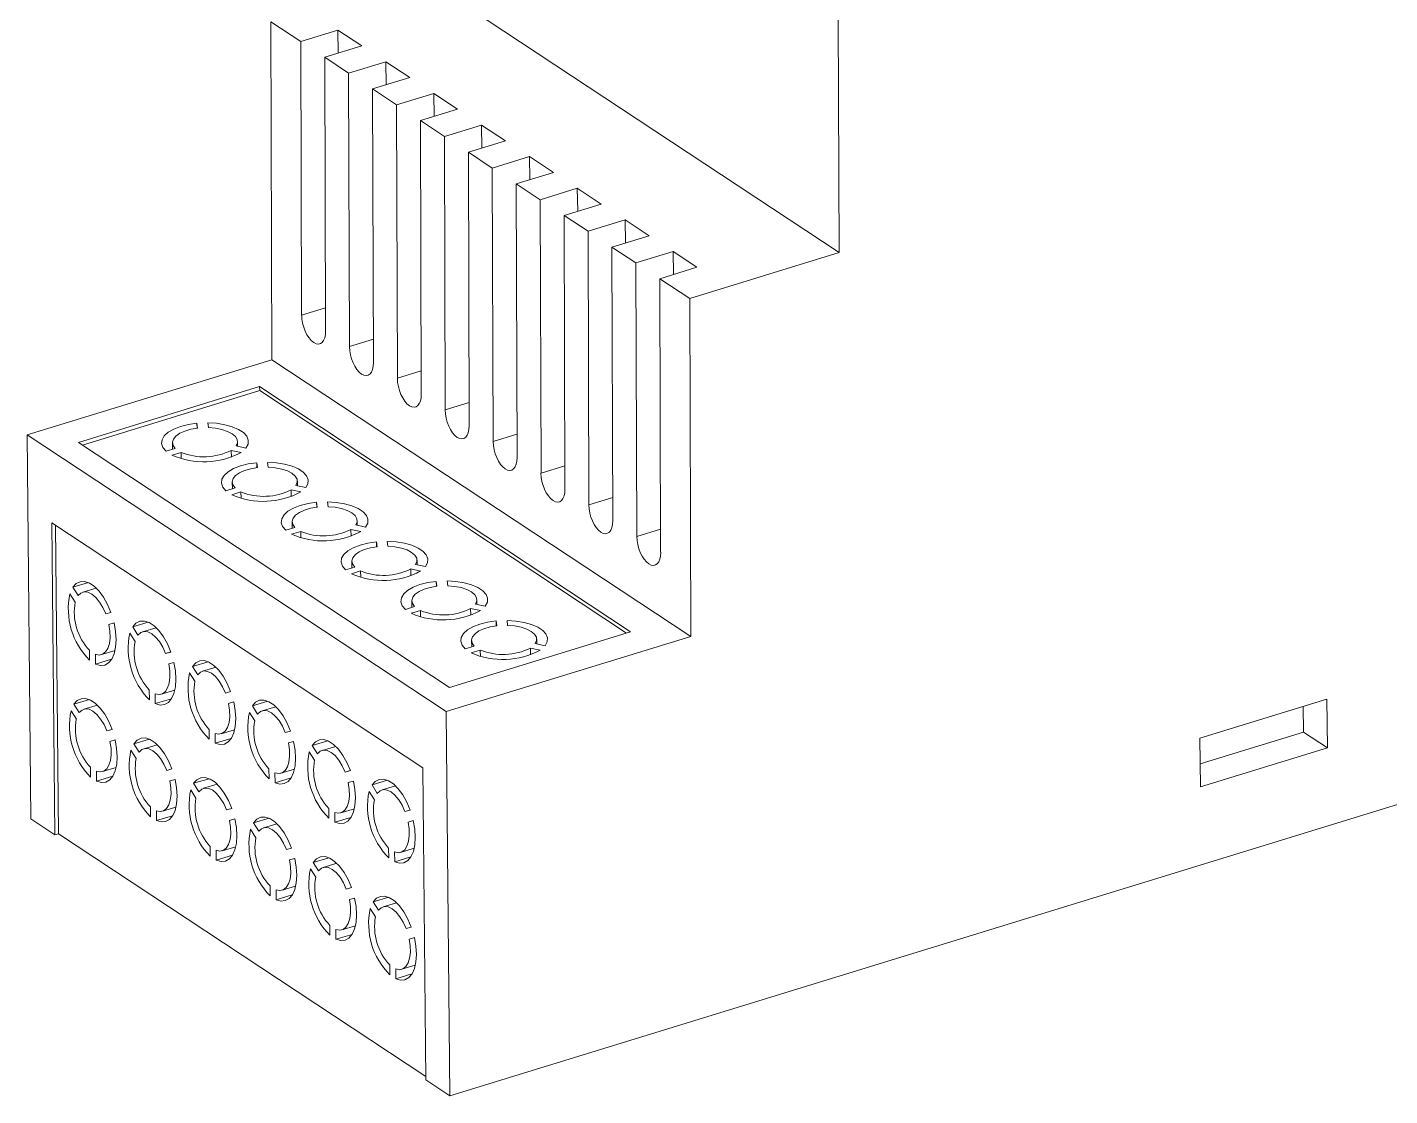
# Model space of a CAD drawing. Header units: inches. Extents: x 2944 to 3646, y 1129 to 1377.
# Drawn here: x 3174.22 to 3205.58, y 1186.85 to 1211.45 of the extents above; entities that cross this region are included whole.
import ezdxf

# ---------------------------------------------------------------- set-up
doc = ezdxf.new("R2010")
doc.units = ezdxf.units.IN
doc.header["$LTSCALE"] = 15

msp = doc.modelspace()

# ---------------------------------------------------------------- linework, layer by layer
at = {"color": 7, "linetype": 'Continuous', "lineweight": 15}
for p, q in [((3192.91, 1206.259), (3183.269, 1212.629)), ((3179.827, 1211.572), (3179.851, 1203.794)), ((3180.515, 1211.117), (3179.827, 1211.572)), ((3192.91, 1206.259), (3192.883, 1211.651)), ((3180.515, 1211.117), (3181.371, 1211.379)), ((3181.371, 1211.379), (3181.922, 1211.015)), ((3181.379, 1210.849), (3181.371, 1211.379)), ((3180.535, 1204.822), (3180.515, 1211.117)), ((3181.922, 1211.015), (3181.066, 1210.753)), ((3181.066, 1210.753), (3181.086, 1204.458)), ((3181.617, 1210.389), (3181.066, 1210.753)), ((3181.617, 1210.389), (3182.472, 1210.651)), ((3182.472, 1210.651), (3183.023, 1210.287)), ((3182.481, 1210.121), (3182.472, 1210.651)), ((3181.637, 1204.095), (3181.617, 1210.389)), ((3183.023, 1210.287), (3182.168, 1210.025)), ((3182.168, 1210.025), (3182.188, 1203.731)), ((3182.719, 1209.661), (3182.168, 1210.025)), ((3182.719, 1209.661), (3183.574, 1209.923)), ((3182.739, 1203.367), (3182.719, 1209.661)), ((3183.574, 1209.923), (3184.125, 1209.559)), ((3183.583, 1209.393), (3183.574, 1209.923)), ((3184.125, 1209.559), (3183.27, 1209.297)), ((3183.27, 1209.297), (3183.29, 1203.003)), ((3183.821, 1208.933), (3183.27, 1209.297)), ((3183.821, 1208.933), (3184.676, 1209.195)), ((3184.676, 1209.195), (3185.227, 1208.831)), ((3184.685, 1208.665), (3184.676, 1209.195)), ((3183.841, 1202.639), (3183.821, 1208.933)), ((3185.227, 1208.831), (3184.372, 1208.569)), ((3184.372, 1208.569), (3184.392, 1202.275)), ((3184.923, 1208.205), (3184.372, 1208.569)), ((3184.923, 1208.205), (3185.778, 1208.467)), ((3185.778, 1208.467), (3186.329, 1208.103)), ((3185.787, 1207.937), (3185.778, 1208.467)), ((3184.943, 1201.911), (3184.923, 1208.205)), ((3186.329, 1208.103), (3185.474, 1207.841)), ((3185.474, 1207.841), (3185.494, 1201.547)), ((3186.025, 1207.477), (3185.474, 1207.841)), ((3186.025, 1207.477), (3186.88, 1207.739)), ((3186.045, 1201.183), (3186.025, 1207.477)), ((3186.88, 1207.739), (3187.431, 1207.375)), ((3186.889, 1207.209), (3186.88, 1207.739)), ((3187.431, 1207.375), (3186.576, 1207.113)), ((3186.576, 1207.113), (3186.596, 1200.819)), ((3187.127, 1206.749), (3186.576, 1207.113)), ((3187.127, 1206.749), (3187.982, 1207.012)), ((3187.982, 1207.012), (3188.533, 1206.648)), ((3187.991, 1206.481), (3187.982, 1207.012)), ((3187.146, 1200.455), (3187.127, 1206.749)), ((3188.533, 1206.648), (3187.678, 1206.385)), ((3187.678, 1206.385), (3187.697, 1200.091)), ((3188.229, 1206.021), (3187.678, 1206.385)), ((3188.229, 1206.021), (3189.084, 1206.284)), ((3189.084, 1206.284), (3189.635, 1205.92)), ((3189.093, 1205.753), (3189.084, 1206.284)), ((3189.468, 1205.202), (3192.91, 1206.259)), ((3188.248, 1199.727), (3188.229, 1206.021)), ((3189.635, 1205.92), (3188.779, 1205.657)), ((3188.779, 1205.657), (3188.799, 1199.363)), ((3189.468, 1205.202), (3188.779, 1205.657)), ((3189.493, 1197.424), (3189.468, 1205.202)), ((3179.851, 1203.794), (3174.219, 1202.064)), ((3189.493, 1197.424), (3179.851, 1203.794)), ((3179.568, 1203.174), (3175.396, 1201.892)), ((3179.569, 1203.084), (3175.489, 1201.831)), ((3188.107, 1197.532), (3179.568, 1203.174)), ((3179.569, 1203.084), (3179.568, 1203.174)), ((3188.016, 1197.504), (3179.569, 1203.084)), ((3178.14, 1202.22), (3178.125, 1202.332)), ((3178.127, 1202.219), (3178.125, 1202.332)), ((3178.375, 1202.342), (3178.39, 1202.23)), ((3174.219, 1202.064), (3174.303, 1193.224)), ((3183.86, 1195.694), (3174.219, 1202.064)), ((3175.396, 1201.892), (3183.935, 1196.25)), ((3177.56, 1201.885), (3177.562, 1201.734)), ((3179.061, 1201.802), (3179.059, 1201.91)), ((3177.624, 1201.753), (3177.413, 1201.688)), ((3177.551, 1201.597), (3177.761, 1201.662)), ((3177.764, 1201.517), (3177.761, 1201.662)), ((3179.141, 1201.661), (3178.915, 1201.708)), ((3178.918, 1201.552), (3178.915, 1201.708)), ((3179.027, 1201.809), (3179.253, 1201.762)), ((3179.518, 1201.31), (3179.503, 1201.422)), ((3179.505, 1201.309), (3179.503, 1201.422)), ((3179.752, 1201.432), (3179.767, 1201.32)), ((3178.937, 1200.975), (3178.94, 1200.824)), ((3180.404, 1200.899), (3180.63, 1200.852)), ((3180.439, 1200.892), (3180.437, 1201)), ((3179.001, 1200.843), (3178.79, 1200.779)), ((3178.928, 1200.688), (3179.139, 1200.752)), ((3179.141, 1200.607), (3179.139, 1200.752)), ((3180.518, 1200.751), (3180.292, 1200.798)), ((3180.295, 1200.642), (3180.292, 1200.798)), ((3180.895, 1200.4), (3180.88, 1200.512)), ((3180.882, 1200.399), (3180.88, 1200.512)), ((3181.13, 1200.522), (3181.145, 1200.41)), ((3174.786, 1200.039), (3183.325, 1194.398)), ((3174.854, 1192.86), (3174.786, 1200.039)), ((3174.937, 1192.886), (3174.87, 1199.984)), ((3180.378, 1199.933), (3180.168, 1199.869)), ((3180.314, 1200.065), (3180.317, 1199.914)), ((3181.782, 1199.99), (3182.008, 1199.942)), ((3181.816, 1199.982), (3181.814, 1200.09)), ((3180.305, 1199.778), (3180.516, 1199.842)), ((3180.519, 1199.697), (3180.516, 1199.842)), ((3181.896, 1199.841), (3181.67, 1199.889)), ((3181.672, 1199.732), (3181.67, 1199.889)), ((3182.257, 1199.602), (3182.273, 1199.49)), ((3182.259, 1199.489), (3182.257, 1199.602)), ((3182.522, 1199.5), (3182.507, 1199.612)), ((3181.545, 1198.959), (3181.756, 1199.023)), ((3181.692, 1199.155), (3181.694, 1199.004)), ((3183.385, 1199.032), (3183.159, 1199.08)), ((3183.193, 1199.072), (3183.192, 1199.18)), ((3181.893, 1198.932), (3181.683, 1198.868)), ((3181.896, 1198.787), (3181.893, 1198.932)), ((3183.047, 1198.979), (3183.273, 1198.931)), ((3183.05, 1198.822), (3183.047, 1198.979)), ((3183.635, 1198.692), (3183.65, 1198.58)), ((3183.637, 1198.579), (3183.635, 1198.692)), ((3183.899, 1198.59), (3183.884, 1198.702)), ((3175.323, 1198.215), (3175.201, 1198.408)), ((3175.627, 1198.664), (3175.268, 1198.557)), ((3175.268, 1198.557), (3175.39, 1198.364)), ((3175.809, 1198.536), (3175.498, 1198.443)), ((3221.493, 1198.389), (3183.945, 1186.855)), ((3182.922, 1198.049), (3183.133, 1198.113)), ((3183.069, 1198.245), (3183.072, 1198.095)), ((3184.425, 1198.069), (3184.65, 1198.021)), ((3184.427, 1197.912), (3184.425, 1198.069)), ((3184.762, 1198.122), (3184.536, 1198.17)), ((3184.571, 1198.162), (3184.569, 1198.27)), ((3176.146, 1197.978), (3176.027, 1197.943)), ((3176.027, 1197.943), (3176.146, 1197.977)), ((3176.217, 1197.737), (3176.098, 1197.703)), ((3177.004, 1197.754), (3176.646, 1197.647)), ((3183.271, 1198.022), (3183.06, 1197.958)), ((3183.273, 1197.877), (3183.271, 1198.022)), ((3185.012, 1197.782), (3185.027, 1197.67)), ((3185.014, 1197.669), (3185.012, 1197.782)), ((3185.277, 1197.68), (3185.262, 1197.792)), ((3176.7, 1197.305), (3176.579, 1197.498)), ((3176.646, 1197.647), (3176.767, 1197.454)), ((3177.186, 1197.626), (3176.875, 1197.533)), ((3183.86, 1195.694), (3189.493, 1197.424)), ((3183.935, 1196.25), (3188.107, 1197.532)), ((3184.3, 1197.139), (3184.51, 1197.203)), ((3184.648, 1197.112), (3184.437, 1197.048)), ((3184.446, 1197.335), (3184.449, 1197.185)), ((3184.651, 1196.967), (3184.648, 1197.112)), ((3185.802, 1197.159), (3186.028, 1197.111)), ((3185.804, 1197.002), (3185.802, 1197.159)), ((3186.14, 1197.212), (3185.914, 1197.26)), ((3185.948, 1197.252), (3185.946, 1197.36)), ((3175.652, 1196.879), (3175.65, 1197.106)), ((3175.788, 1197.015), (3175.79, 1196.788)), ((3176.162, 1196.9), (3175.79, 1196.788)), ((3175.927, 1197.006), (3176.239, 1197.099)), ((3177.523, 1197.068), (3177.404, 1197.033)), ((3177.404, 1197.033), (3177.524, 1197.067)), ((3177.594, 1196.827), (3177.475, 1196.793)), ((3178.382, 1196.844), (3178.023, 1196.737)), ((3178.078, 1196.395), (3177.956, 1196.588)), ((3178.023, 1196.737), (3178.145, 1196.544)), ((3178.564, 1196.716), (3178.252, 1196.623)), ((3177.03, 1195.97), (3177.027, 1196.196)), ((3177.305, 1196.096), (3177.616, 1196.189)), ((3175.653, 1195.972), (3175.294, 1195.864)), ((3175.294, 1195.864), (3175.416, 1195.671)), ((3177.165, 1196.105), (3177.167, 1195.879)), ((3177.539, 1195.99), (3177.167, 1195.879)), ((3178.9, 1196.159), (3178.782, 1196.123)), ((3178.782, 1196.123), (3178.901, 1196.157)), ((3178.972, 1195.917), (3178.852, 1195.883)), ((3179.759, 1195.934), (3179.401, 1195.827)), ((3204.131, 1195.981), (3201.21, 1195.083)), ((3204.149, 1194.861), (3204.131, 1195.981)), ((3175.349, 1195.523), (3175.227, 1195.716)), ((3175.835, 1195.844), (3175.523, 1195.751)), ((3179.334, 1195.678), (3179.455, 1195.485)), ((3179.522, 1195.634), (3179.401, 1195.827)), ((3179.941, 1195.806), (3179.63, 1195.713)), ((3183.945, 1186.855), (3183.86, 1195.694)), ((3203.598, 1195.225), (3203.588, 1195.814)), ((3176.171, 1195.286), (3176.053, 1195.251)), ((3176.053, 1195.251), (3176.172, 1195.284)), ((3178.407, 1195.06), (3178.405, 1195.286)), ((3178.682, 1195.186), (3178.993, 1195.279)), ((3180.278, 1195.249), (3180.159, 1195.213)), ((3180.278, 1195.247), (3180.159, 1195.213)), ((3176.243, 1195.045), (3176.123, 1195.011)), ((3177.03, 1195.062), (3176.671, 1194.955)), ((3176.671, 1194.955), (3176.793, 1194.762)), ((3177.212, 1194.934), (3176.901, 1194.841)), ((3178.542, 1195.195), (3178.545, 1194.969)), ((3178.916, 1195.08), (3178.545, 1194.969)), ((3180.23, 1194.973), (3180.349, 1195.007)), ((3181.136, 1195.024), (3180.778, 1194.917)), ((3180.9, 1194.724), (3180.778, 1194.917)), ((3201.21, 1195.083), (3201.229, 1193.964)), ((3201.22, 1194.495), (3203.598, 1195.225)), ((3203.598, 1195.225), (3204.149, 1194.861)), ((3176.726, 1194.613), (3176.604, 1194.806)), ((3180.711, 1194.768), (3180.833, 1194.575)), ((3181.319, 1194.896), (3181.007, 1194.803)), ((3201.229, 1193.964), (3204.149, 1194.861)), ((3175.678, 1194.187), (3175.676, 1194.414)), ((3175.813, 1194.323), (3175.816, 1194.096)), ((3175.953, 1194.314), (3176.264, 1194.407)), ((3177.549, 1194.376), (3177.43, 1194.341)), ((3177.43, 1194.341), (3177.549, 1194.375)), ((3179.782, 1194.376), (3179.784, 1194.15)), ((3180.059, 1194.276), (3180.371, 1194.369)), ((3181.655, 1194.339), (3181.536, 1194.303)), ((3181.656, 1194.337), (3181.536, 1194.303)), ((3183.325, 1194.398), (3183.394, 1187.219)), ((3176.187, 1194.207), (3175.816, 1194.096)), ((3177.62, 1194.135), (3177.501, 1194.101)), ((3178.407, 1194.152), (3178.049, 1194.045)), ((3178.049, 1194.045), (3178.17, 1193.852)), ((3178.589, 1194.024), (3178.278, 1193.931)), ((3179.922, 1194.059), (3179.92, 1194.285)), ((3180.294, 1194.17), (3179.922, 1194.059)), ((3181.607, 1194.063), (3181.727, 1194.097)), ((3182.514, 1194.114), (3182.155, 1194.007)), ((3182.277, 1193.814), (3182.155, 1194.007)), ((3182.696, 1193.986), (3182.385, 1193.893)), ((3178.103, 1193.703), (3177.982, 1193.896)), ((3182.088, 1193.858), (3182.21, 1193.665)), ((3177.055, 1193.277), (3177.053, 1193.504)), ((3177.191, 1193.413), (3177.193, 1193.186)), ((3177.33, 1193.404), (3177.642, 1193.497)), ((3178.926, 1193.466), (3178.807, 1193.431)), ((3178.807, 1193.431), (3178.927, 1193.465)), ((3181.159, 1193.466), (3181.162, 1193.24)), ((3181.299, 1193.149), (3181.297, 1193.375)), ((3181.437, 1193.366), (3181.748, 1193.459)), ((3183.033, 1193.429), (3182.914, 1193.393)), ((3183.033, 1193.427), (3182.914, 1193.393)), ((3174.854, 1192.86), (3174.303, 1193.224)), ((3177.565, 1193.298), (3177.193, 1193.186)), ((3178.997, 1193.225), (3178.878, 1193.191)), ((3179.785, 1193.242), (3179.426, 1193.135)), ((3179.548, 1192.942), (3179.426, 1193.135)), ((3179.967, 1193.114), (3179.655, 1193.021)), ((3181.671, 1193.26), (3181.299, 1193.149)), ((3182.984, 1193.153), (3183.104, 1193.187)), ((3174.854, 1192.86), (3174.937, 1192.886)), ((3174.937, 1192.886), (3183.393, 1187.3)), ((3179.359, 1192.986), (3179.481, 1192.793)), ((3178.433, 1192.367), (3178.43, 1192.594)), ((3178.568, 1192.503), (3178.57, 1192.276)), ((3178.708, 1192.494), (3179.019, 1192.587)), ((3180.303, 1192.556), (3180.185, 1192.521)), ((3180.304, 1192.555), (3180.185, 1192.521)), ((3182.537, 1192.556), (3182.539, 1192.33)), ((3182.677, 1192.239), (3182.675, 1192.465)), ((3182.814, 1192.456), (3183.126, 1192.549)), ((3178.942, 1192.388), (3178.57, 1192.276)), ((3180.255, 1192.281), (3180.375, 1192.315)), ((3181.162, 1192.332), (3180.804, 1192.225)), ((3180.925, 1192.032), (3180.804, 1192.225)), ((3181.344, 1192.204), (3181.033, 1192.111)), ((3183.048, 1192.35), (3182.677, 1192.239)), ((3180.737, 1192.076), (3180.858, 1191.883)), ((3179.808, 1191.684), (3179.81, 1191.458)), ((3179.948, 1191.367), (3179.945, 1191.593)), ((3180.319, 1191.478), (3179.948, 1191.367)), ((3180.085, 1191.584), (3180.396, 1191.677)), ((3181.681, 1191.647), (3181.562, 1191.611)), ((3181.681, 1191.645), (3181.562, 1191.611)), ((3181.633, 1191.371), (3181.752, 1191.405)), ((3182.114, 1191.166), (3182.236, 1190.973)), ((3182.539, 1191.422), (3182.181, 1191.315)), ((3182.303, 1191.122), (3182.181, 1191.315)), ((3182.722, 1191.294), (3182.41, 1191.201)), ((3181.185, 1190.774), (3181.187, 1190.548)), ((3181.325, 1190.457), (3181.323, 1190.683)), ((3181.697, 1190.568), (3181.325, 1190.457)), ((3181.462, 1190.674), (3181.774, 1190.767)), ((3183.058, 1190.737), (3182.939, 1190.701)), ((3183.059, 1190.735), (3182.939, 1190.701)), ((3183.01, 1190.461), (3183.13, 1190.495)), ((3182.562, 1189.864), (3182.565, 1189.638)), ((3182.702, 1189.547), (3182.7, 1189.773)), ((3183.074, 1189.658), (3182.702, 1189.547)), ((3182.84, 1189.764), (3183.151, 1189.857)), ((3183.945, 1186.855), (3183.394, 1187.219))]:
    msp.add_line(p, q, dxfattribs=at)
at = {"color": 8, "linetype": 'Continuous', "lineweight": 15}
for p, q in [((3181.084, 1204.991), (3180.535, 1204.822)), ((3182.186, 1204.263), (3181.637, 1204.095)), ((3183.288, 1203.535), (3182.739, 1203.367)), ((3184.39, 1202.807), (3183.841, 1202.639)), ((3185.492, 1202.079), (3184.943, 1201.911)), ((3186.594, 1201.351), (3186.045, 1201.183)), ((3187.696, 1200.623), (3187.146, 1200.455)), ((3188.798, 1199.895), (3188.248, 1199.727))]:
    msp.add_line(p, q, dxfattribs=at)
at = {"color": 7, "linetype": 'Continuous', "lineweight": 15, "flags": 128}
for points in [[(3177.413, 1201.688), (3177.342, 1201.773), (3177.311, 1201.862), (3177.322, 1201.953), (3177.374, 1202.042), (3177.466, 1202.125), (3177.592, 1202.198), (3177.749, 1202.258), (3177.929, 1202.304), (3178.125, 1202.332)], [(3178.14, 1202.22), (3177.985, 1202.194), (3177.845, 1202.153), (3177.728, 1202.1), (3177.639, 1202.038), (3177.582, 1201.968), (3177.56, 1201.895), (3177.574, 1201.822), (3177.624, 1201.753)], [(3178.375, 1202.342), (3178.576, 1202.33), (3178.767, 1202.299), (3178.938, 1202.252), (3179.083, 1202.189), (3179.196, 1202.115), (3179.272, 1202.031), (3179.307, 1201.942), (3179.301, 1201.851), (3179.253, 1201.762)], [(3179.027, 1201.809), (3179.057, 1201.882), (3179.052, 1201.955), (3179.01, 1202.025), (3178.935, 1202.09), (3178.83, 1202.144), (3178.7, 1202.187), (3178.551, 1202.216), (3178.39, 1202.23)], [(3178.79, 1200.779), (3178.719, 1200.863), (3178.688, 1200.952), (3178.699, 1201.043), (3178.752, 1201.132), (3178.843, 1201.215), (3178.97, 1201.288), (3179.126, 1201.348), (3179.307, 1201.394), (3179.503, 1201.422)], [(3179.518, 1201.31), (3179.363, 1201.284), (3179.223, 1201.243), (3179.106, 1201.19), (3179.016, 1201.128), (3178.959, 1201.058), (3178.937, 1200.985), (3178.951, 1200.912), (3179.001, 1200.843)], [(3179.752, 1201.432), (3179.954, 1201.42), (3180.144, 1201.389), (3180.316, 1201.342), (3180.461, 1201.28), (3180.573, 1201.205), (3180.649, 1201.122), (3180.684, 1201.032), (3180.678, 1200.941), (3180.63, 1200.852)], [(3180.404, 1200.899), (3180.435, 1200.972), (3180.429, 1201.045), (3180.388, 1201.115), (3180.313, 1201.18), (3180.208, 1201.234), (3180.077, 1201.278), (3179.928, 1201.307), (3179.767, 1201.32)], [(3180.168, 1199.869), (3180.096, 1199.953), (3180.066, 1200.042), (3180.077, 1200.133), (3180.129, 1200.222), (3180.22, 1200.305), (3180.347, 1200.378), (3180.504, 1200.438), (3180.684, 1200.484), (3180.88, 1200.512)], [(3180.895, 1200.4), (3180.74, 1200.374), (3180.6, 1200.333), (3180.483, 1200.28), (3180.394, 1200.218), (3180.337, 1200.148), (3180.315, 1200.075), (3180.329, 1200.003), (3180.378, 1199.933)], [(3181.13, 1200.522), (3181.331, 1200.51), (3181.522, 1200.479), (3181.693, 1200.432), (3181.838, 1200.37), (3181.951, 1200.295), (3182.026, 1200.212), (3182.062, 1200.122), (3182.055, 1200.031), (3182.008, 1199.942)], [(3181.782, 1199.99), (3181.812, 1200.062), (3181.806, 1200.135), (3181.765, 1200.205), (3181.69, 1200.27), (3181.585, 1200.325), (3181.455, 1200.368), (3181.305, 1200.397), (3181.145, 1200.41)], [(3182.257, 1199.602), (3182.061, 1199.574), (3181.881, 1199.528), (3181.724, 1199.468), (3181.598, 1199.395), (3181.506, 1199.312), (3181.454, 1199.224), (3181.443, 1199.133), (3181.474, 1199.043), (3181.545, 1198.959)], [(3181.756, 1199.023), (3181.706, 1199.093), (3181.692, 1199.165), (3181.714, 1199.238), (3181.771, 1199.308), (3181.86, 1199.37), (3181.978, 1199.423), (3182.117, 1199.464), (3182.273, 1199.49)], [(3183.385, 1199.032), (3183.433, 1199.121), (3183.439, 1199.212), (3183.404, 1199.302), (3183.328, 1199.385), (3183.215, 1199.46), (3183.07, 1199.522), (3182.899, 1199.569), (3182.709, 1199.6), (3182.507, 1199.612)], [(3182.522, 1199.5), (3182.683, 1199.487), (3182.832, 1199.458), (3182.962, 1199.415), (3183.067, 1199.36), (3183.143, 1199.295), (3183.184, 1199.225), (3183.189, 1199.152), (3183.159, 1199.08)], [(3176.146, 1197.977), (3176.068, 1198.162), (3175.975, 1198.328), (3175.871, 1198.47), (3175.76, 1198.58), (3175.648, 1198.654), (3175.538, 1198.69), (3175.435, 1198.685), (3175.344, 1198.64), (3175.268, 1198.557)], [(3183.635, 1198.692), (3183.439, 1198.664), (3183.259, 1198.619), (3183.102, 1198.558), (3182.975, 1198.485), (3182.884, 1198.402), (3182.831, 1198.314), (3182.82, 1198.223), (3182.851, 1198.133), (3182.922, 1198.049)], [(3184.762, 1198.122), (3184.81, 1198.212), (3184.816, 1198.303), (3184.781, 1198.392), (3184.705, 1198.475), (3184.593, 1198.55), (3184.448, 1198.612), (3184.276, 1198.659), (3184.086, 1198.69), (3183.884, 1198.702)], [(3175.39, 1198.364), (3175.454, 1198.423), (3175.531, 1198.45), (3175.616, 1198.441), (3175.706, 1198.397), (3175.796, 1198.322), (3175.883, 1198.217), (3175.961, 1198.089), (3176.027, 1197.943)], [(3183.133, 1198.113), (3183.083, 1198.183), (3183.069, 1198.255), (3183.091, 1198.328), (3183.148, 1198.398), (3183.238, 1198.46), (3183.355, 1198.513), (3183.495, 1198.554), (3183.65, 1198.58)], [(3183.899, 1198.59), (3184.06, 1198.577), (3184.209, 1198.548), (3184.34, 1198.505), (3184.445, 1198.45), (3184.52, 1198.386), (3184.561, 1198.315), (3184.567, 1198.242), (3184.536, 1198.17)], [(3175.79, 1196.788), (3175.899, 1196.757), (3176.001, 1196.767), (3176.09, 1196.816), (3176.164, 1196.904), (3176.219, 1197.025), (3176.253, 1197.176), (3176.264, 1197.35), (3176.252, 1197.54), (3176.217, 1197.737)], [(3177.524, 1197.067), (3177.446, 1197.252), (3177.352, 1197.418), (3177.248, 1197.56), (3177.138, 1197.67), (3177.025, 1197.744), (3176.915, 1197.78), (3176.813, 1197.775), (3176.721, 1197.73), (3176.646, 1197.647)], [(3185.012, 1197.782), (3184.816, 1197.754), (3184.636, 1197.709), (3184.479, 1197.648), (3184.352, 1197.575), (3184.261, 1197.492), (3184.209, 1197.404), (3184.198, 1197.313), (3184.228, 1197.223), (3184.3, 1197.139)], [(3186.14, 1197.212), (3186.187, 1197.302), (3186.194, 1197.393), (3186.158, 1197.482), (3186.083, 1197.565), (3185.97, 1197.64), (3185.825, 1197.702), (3185.654, 1197.749), (3185.463, 1197.78), (3185.262, 1197.792)], [(3176.098, 1197.703), (3176.121, 1197.545), (3176.125, 1197.396), (3176.109, 1197.263), (3176.074, 1197.151), (3176.021, 1197.068), (3175.954, 1197.016), (3175.875, 1196.998), (3175.788, 1197.015)], [(3176.767, 1197.454), (3176.832, 1197.513), (3176.908, 1197.54), (3176.994, 1197.531), (3177.084, 1197.487), (3177.174, 1197.412), (3177.26, 1197.307), (3177.338, 1197.179), (3177.404, 1197.033)], [(3184.51, 1197.203), (3184.461, 1197.273), (3184.447, 1197.345), (3184.469, 1197.418), (3184.526, 1197.488), (3184.615, 1197.551), (3184.732, 1197.603), (3184.872, 1197.644), (3185.027, 1197.67)], [(3185.277, 1197.68), (3185.438, 1197.667), (3185.587, 1197.638), (3185.717, 1197.595), (3185.822, 1197.54), (3185.897, 1197.476), (3185.939, 1197.405), (3185.944, 1197.332), (3185.914, 1197.26)], [(3177.167, 1195.879), (3177.277, 1195.847), (3177.378, 1195.857), (3177.468, 1195.906), (3177.541, 1195.994), (3177.596, 1196.115), (3177.63, 1196.266), (3177.641, 1196.44), (3177.629, 1196.63), (3177.594, 1196.827)], [(3178.901, 1196.157), (3178.823, 1196.342), (3178.73, 1196.508), (3178.626, 1196.65), (3178.515, 1196.76), (3178.402, 1196.834), (3178.293, 1196.87), (3178.19, 1196.865), (3178.099, 1196.82), (3178.023, 1196.737)], [(3177.475, 1196.793), (3177.498, 1196.635), (3177.502, 1196.486), (3177.486, 1196.353), (3177.451, 1196.241), (3177.398, 1196.158), (3177.331, 1196.106), (3177.252, 1196.088), (3177.165, 1196.105)], [(3178.145, 1196.544), (3178.209, 1196.603), (3178.286, 1196.63), (3178.371, 1196.621), (3178.461, 1196.577), (3178.551, 1196.502), (3178.637, 1196.397), (3178.716, 1196.269), (3178.782, 1196.123)], [(3176.172, 1195.284), (3176.094, 1195.469), (3176.001, 1195.636), (3175.897, 1195.777), (3175.786, 1195.888), (3175.673, 1195.962), (3175.563, 1195.998), (3175.461, 1195.993), (3175.37, 1195.948), (3175.294, 1195.864)], [(3178.852, 1195.883), (3178.876, 1195.725), (3178.88, 1195.576), (3178.864, 1195.443), (3178.828, 1195.331), (3178.776, 1195.248), (3178.708, 1195.196), (3178.629, 1195.178), (3178.542, 1195.195)], [(3178.545, 1194.969), (3178.654, 1194.937), (3178.756, 1194.947), (3178.845, 1194.996), (3178.919, 1195.084), (3178.974, 1195.205), (3179.007, 1195.356), (3179.018, 1195.53), (3179.006, 1195.72), (3178.972, 1195.917)], [(3179.401, 1195.827), (3179.476, 1195.91), (3179.567, 1195.955), (3179.67, 1195.96), (3179.78, 1195.924), (3179.893, 1195.85), (3180.003, 1195.74), (3180.107, 1195.598), (3180.2, 1195.432), (3180.278, 1195.247)], [(3175.416, 1195.671), (3175.48, 1195.731), (3175.556, 1195.757), (3175.642, 1195.749), (3175.732, 1195.705), (3175.822, 1195.629), (3175.908, 1195.525), (3175.986, 1195.397), (3176.053, 1195.251)], [(3180.159, 1195.213), (3180.093, 1195.359), (3180.015, 1195.487), (3179.929, 1195.592), (3179.838, 1195.667), (3179.748, 1195.711), (3179.663, 1195.72), (3179.586, 1195.694), (3179.522, 1195.634)], [(3176.123, 1195.011), (3176.147, 1194.853), (3176.15, 1194.704), (3176.134, 1194.57), (3176.099, 1194.459), (3176.047, 1194.376), (3175.979, 1194.324), (3175.9, 1194.306), (3175.813, 1194.323)], [(3175.816, 1194.096), (3175.925, 1194.065), (3176.026, 1194.075), (3176.116, 1194.124), (3176.19, 1194.211), (3176.244, 1194.333), (3176.278, 1194.484), (3176.289, 1194.658), (3176.277, 1194.847), (3176.243, 1195.045)], [(3177.549, 1194.375), (3177.471, 1194.559), (3177.378, 1194.726), (3177.274, 1194.867), (3177.163, 1194.978), (3177.051, 1195.052), (3176.941, 1195.088), (3176.838, 1195.083), (3176.747, 1195.038), (3176.671, 1194.955)], [(3179.92, 1194.285), (3180.007, 1194.268), (3180.086, 1194.286), (3180.153, 1194.338), (3180.206, 1194.422), (3180.241, 1194.533), (3180.257, 1194.666), (3180.253, 1194.815), (3180.23, 1194.973)], [(3180.349, 1195.007), (3180.384, 1194.81), (3180.396, 1194.62), (3180.385, 1194.446), (3180.351, 1194.295), (3180.296, 1194.174), (3180.222, 1194.086), (3180.133, 1194.037), (3180.031, 1194.028), (3179.922, 1194.059)], [(3180.778, 1194.917), (3180.854, 1195), (3180.945, 1195.045), (3181.047, 1195.05), (3181.157, 1195.014), (3181.27, 1194.94), (3181.381, 1194.83), (3181.485, 1194.688), (3181.578, 1194.522), (3181.656, 1194.337)], [(3176.793, 1194.762), (3176.857, 1194.821), (3176.934, 1194.847), (3177.019, 1194.839), (3177.109, 1194.795), (3177.199, 1194.719), (3177.286, 1194.615), (3177.364, 1194.487), (3177.43, 1194.341)], [(3181.536, 1194.303), (3181.47, 1194.449), (3181.392, 1194.577), (3181.306, 1194.682), (3181.216, 1194.758), (3181.126, 1194.801), (3181.04, 1194.81), (3180.964, 1194.784), (3180.9, 1194.724)], [(3177.501, 1194.101), (3177.524, 1193.943), (3177.528, 1193.794), (3177.512, 1193.66), (3177.477, 1193.549), (3177.424, 1193.466), (3177.357, 1193.414), (3177.278, 1193.396), (3177.191, 1193.413)], [(3177.193, 1193.186), (3177.302, 1193.155), (3177.404, 1193.165), (3177.493, 1193.214), (3177.567, 1193.301), (3177.622, 1193.423), (3177.655, 1193.574), (3177.667, 1193.748), (3177.655, 1193.938), (3177.62, 1194.135)], [(3178.927, 1193.465), (3178.849, 1193.65), (3178.755, 1193.816), (3178.651, 1193.958), (3178.541, 1194.068), (3178.428, 1194.142), (3178.318, 1194.178), (3178.215, 1194.173), (3178.124, 1194.128), (3178.049, 1194.045)], [(3181.297, 1193.375), (3181.384, 1193.358), (3181.463, 1193.376), (3181.531, 1193.428), (3181.583, 1193.512), (3181.618, 1193.623), (3181.634, 1193.756), (3181.631, 1193.905), (3181.607, 1194.063)], [(3181.727, 1194.097), (3181.761, 1193.9), (3181.773, 1193.71), (3181.762, 1193.536), (3181.728, 1193.385), (3181.673, 1193.264), (3181.6, 1193.176), (3181.51, 1193.127), (3181.409, 1193.118), (3181.299, 1193.149)], [(3182.155, 1194.007), (3182.231, 1194.09), (3182.322, 1194.135), (3182.425, 1194.14), (3182.535, 1194.104), (3182.647, 1194.03), (3182.758, 1193.92), (3182.862, 1193.778), (3182.955, 1193.612), (3183.033, 1193.427)], [(3178.17, 1193.852), (3178.235, 1193.911), (3178.311, 1193.937), (3178.397, 1193.929), (3178.487, 1193.885), (3178.577, 1193.81), (3178.663, 1193.705), (3178.741, 1193.577), (3178.807, 1193.431)], [(3182.914, 1193.393), (3182.848, 1193.539), (3182.77, 1193.667), (3182.683, 1193.772), (3182.593, 1193.848), (3182.503, 1193.891), (3182.418, 1193.9), (3182.341, 1193.874), (3182.277, 1193.814)], [(3178.878, 1193.191), (3178.901, 1193.033), (3178.905, 1192.884), (3178.889, 1192.751), (3178.854, 1192.639), (3178.801, 1192.556), (3178.734, 1192.504), (3178.655, 1192.486), (3178.568, 1192.503)], [(3178.57, 1192.276), (3178.68, 1192.245), (3178.781, 1192.255), (3178.871, 1192.304), (3178.944, 1192.392), (3178.999, 1192.513), (3179.033, 1192.664), (3179.044, 1192.838), (3179.032, 1193.028), (3178.997, 1193.225)], [(3179.426, 1193.135), (3179.502, 1193.218), (3179.593, 1193.263), (3179.695, 1193.268), (3179.805, 1193.232), (3179.918, 1193.158), (3180.029, 1193.048), (3180.133, 1192.906), (3180.226, 1192.74), (3180.304, 1192.555)], [(3182.675, 1192.465), (3182.761, 1192.448), (3182.84, 1192.466), (3182.908, 1192.518), (3182.96, 1192.602), (3182.996, 1192.713), (3183.012, 1192.846), (3183.008, 1192.995), (3182.984, 1193.153)], [(3183.104, 1193.187), (3183.138, 1192.99), (3183.15, 1192.8), (3183.139, 1192.626), (3183.106, 1192.476), (3183.051, 1192.354), (3182.977, 1192.266), (3182.888, 1192.217), (3182.786, 1192.208), (3182.677, 1192.239)], [(3180.185, 1192.521), (3180.119, 1192.667), (3180.04, 1192.795), (3179.954, 1192.9), (3179.864, 1192.975), (3179.774, 1193.019), (3179.689, 1193.028), (3179.612, 1193.001), (3179.548, 1192.942)], [(3179.945, 1191.593), (3180.032, 1191.576), (3180.111, 1191.594), (3180.179, 1191.646), (3180.231, 1191.729), (3180.267, 1191.841), (3180.283, 1191.974), (3180.279, 1192.123), (3180.255, 1192.281)], [(3180.375, 1192.315), (3180.409, 1192.118), (3180.421, 1191.928), (3180.41, 1191.754), (3180.377, 1191.603), (3180.322, 1191.482), (3180.248, 1191.394), (3180.159, 1191.345), (3180.057, 1191.335), (3179.948, 1191.367)], [(3180.804, 1192.225), (3180.879, 1192.308), (3180.97, 1192.353), (3181.073, 1192.358), (3181.183, 1192.322), (3181.295, 1192.248), (3181.406, 1192.138), (3181.51, 1191.996), (3181.603, 1191.83), (3181.681, 1191.645)], [(3181.562, 1191.611), (3181.496, 1191.757), (3181.418, 1191.885), (3181.332, 1191.99), (3181.241, 1192.065), (3181.151, 1192.109), (3181.066, 1192.118), (3180.989, 1192.091), (3180.925, 1192.032)], [(3181.323, 1190.683), (3181.41, 1190.666), (3181.489, 1190.684), (3181.556, 1190.736), (3181.609, 1190.819), (3181.644, 1190.931), (3181.66, 1191.064), (3181.656, 1191.213), (3181.633, 1191.371)], [(3181.752, 1191.405), (3181.787, 1191.208), (3181.799, 1191.018), (3181.788, 1190.844), (3181.754, 1190.693), (3181.699, 1190.572), (3181.625, 1190.484), (3181.536, 1190.435), (3181.434, 1190.425), (3181.325, 1190.457)], [(3182.181, 1191.315), (3182.257, 1191.398), (3182.348, 1191.443), (3182.45, 1191.448), (3182.56, 1191.412), (3182.673, 1191.338), (3182.784, 1191.228), (3182.888, 1191.086), (3182.981, 1190.92), (3183.059, 1190.735)], [(3182.939, 1190.701), (3182.873, 1190.847), (3182.795, 1190.975), (3182.709, 1191.08), (3182.619, 1191.155), (3182.529, 1191.199), (3182.443, 1191.208), (3182.367, 1191.182), (3182.303, 1191.122)], [(3182.7, 1189.773), (3182.787, 1189.756), (3182.866, 1189.774), (3182.934, 1189.826), (3182.986, 1189.91), (3183.021, 1190.021), (3183.037, 1190.154), (3183.034, 1190.303), (3183.01, 1190.461)], [(3183.13, 1190.495), (3183.164, 1190.298), (3183.176, 1190.108), (3183.165, 1189.934), (3183.131, 1189.783), (3183.076, 1189.662), (3183.003, 1189.574), (3182.913, 1189.525), (3182.812, 1189.516), (3182.702, 1189.547)]]:
    msp.add_lwpolyline(points, dxfattribs=at)
at = {"color": 7, "linetype": 'Continuous', "lineweight": 15}
for centre, radius, start, end in [((3178.28, 1203.261), 1.817, 246.3131, 298.2749), ((3178.287, 1202.956), 1.397, 247.8784, 296.7096), ((3179.658, 1202.351), 1.817, 246.3131, 298.2749), ((3179.665, 1202.046), 1.397, 247.8784, 296.7096), ((3181.035, 1201.441), 1.817, 246.3131, 298.2749), ((3181.042, 1201.136), 1.397, 247.8784, 296.7096), ((3182.413, 1200.525), 1.811, 246.2238, 298.3642), ((3182.419, 1200.226), 1.397, 247.8784, 296.7096), ((3176.835, 1198.059), 1.671, 167.9497, 224.914), ((3176.586, 1197.985), 1.284, 169.6726, 223.191), ((3183.797, 1199.316), 1.397, 247.8784, 296.7096), ((3183.79, 1199.615), 1.811, 246.2238, 298.3642), ((3178.213, 1197.149), 1.671, 167.9497, 224.914), ((3177.963, 1197.075), 1.284, 169.6726, 223.191), ((3185.167, 1198.705), 1.811, 246.2238, 298.3642), ((3185.174, 1198.406), 1.397, 247.8784, 296.7096), ((3179.59, 1196.239), 1.671, 167.9497, 224.914), ((3179.341, 1196.165), 1.284, 169.6726, 223.191), ((3176.861, 1195.367), 1.671, 167.9497, 224.914), ((3180.967, 1195.329), 1.67, 167.9367, 224.927), ((3176.611, 1195.293), 1.284, 169.6726, 223.191), ((3180.718, 1195.255), 1.284, 169.6726, 223.191), ((3178.238, 1194.457), 1.671, 167.9497, 224.914), ((3177.989, 1194.383), 1.284, 169.6726, 223.191), ((3182.344, 1194.419), 1.67, 167.9367, 224.927), ((3182.095, 1194.345), 1.284, 169.6726, 223.191), ((3179.616, 1193.547), 1.671, 167.9497, 224.914), ((3179.366, 1193.473), 1.284, 169.6726, 223.191), ((3183.721, 1193.509), 1.67, 167.9367, 224.927), ((3183.473, 1193.435), 1.284, 169.6726, 223.191), ((3180.992, 1192.637), 1.67, 167.9367, 224.927), ((3180.744, 1192.563), 1.284, 169.6726, 223.191), ((3182.37, 1191.727), 1.67, 167.9367, 224.927), ((3182.121, 1191.653), 1.284, 169.6726, 223.191), ((3183.747, 1190.817), 1.67, 167.9367, 224.927), ((3183.498, 1190.743), 1.284, 169.6726, 223.191)]:
    msp.add_arc(centre, radius, start, end, dxfattribs=at)
for centre in [(3180.811, 1204.64), (3181.913, 1203.913), (3183.014, 1203.185), (3184.116, 1202.457), (3185.218, 1201.729), (3186.32, 1201.001), (3187.422, 1200.273), (3188.524, 1199.545)]:
    msp.add_ellipse(centre, major_axis=(-0.14, 0.48), ratio=0.494274, start_param=1.043046, end_param=4.184638, dxfattribs=at)

doc.saveas('drawing.dxf')
